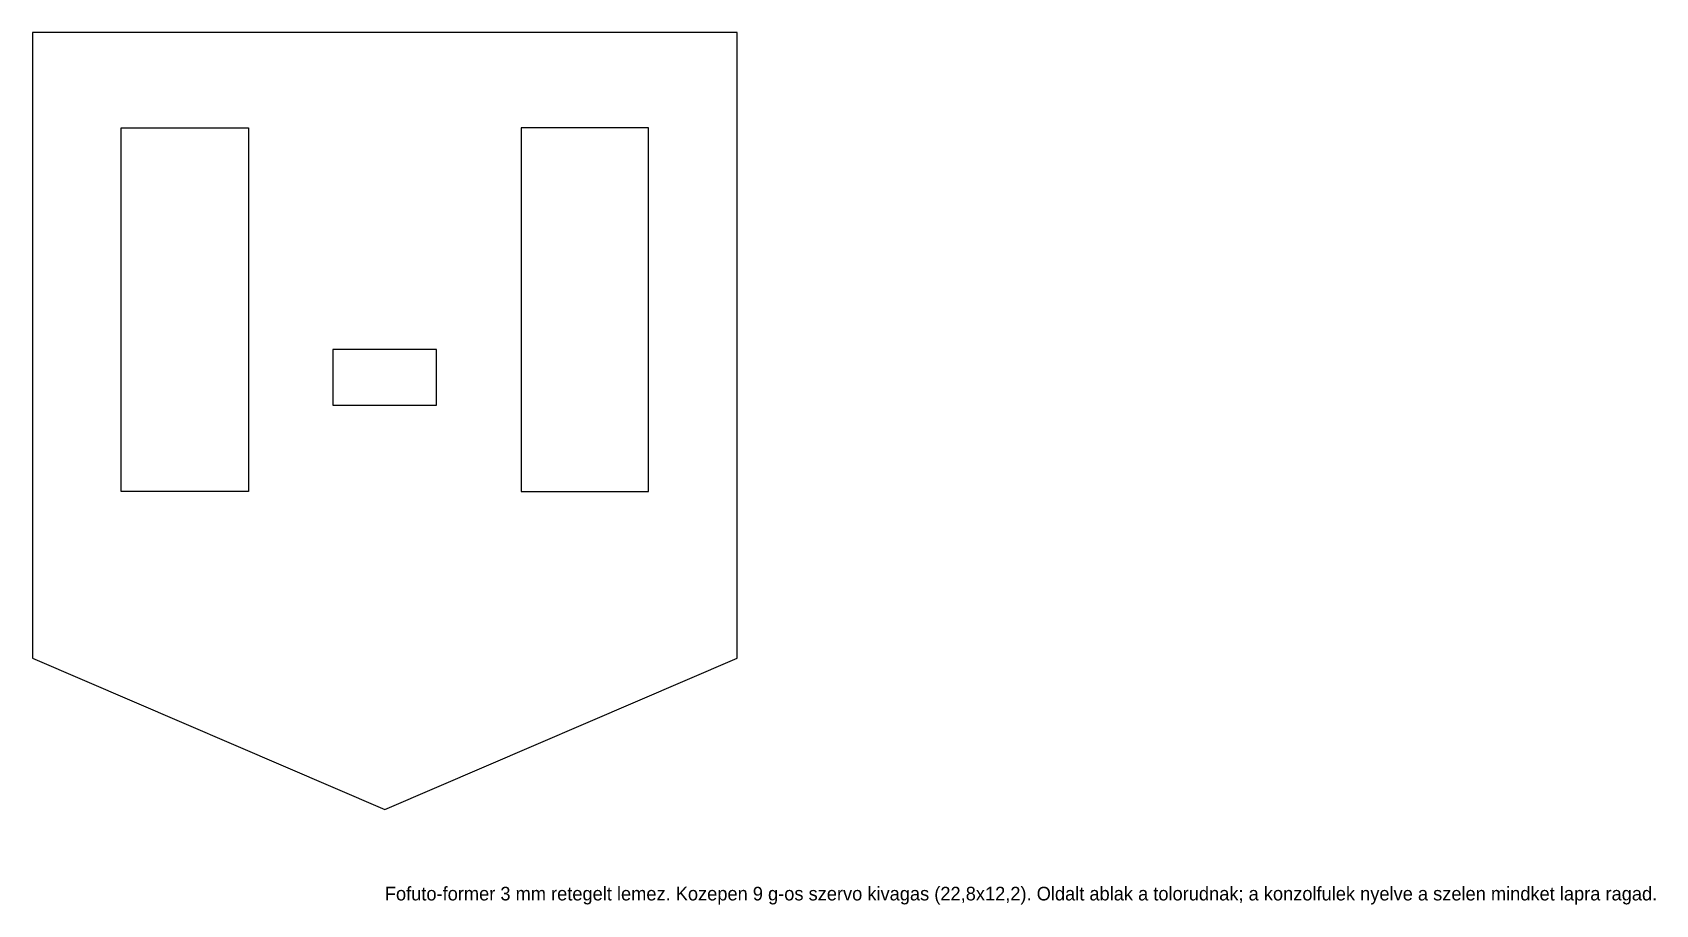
# Model space of a CAD drawing. Header units: millimetres. Extents: x -78 to 279, y -21 to 171.
import ezdxf

# ---------------------------------------------------------------- set-up
doc = ezdxf.new("R2010")
doc.units = ezdxf.units.MM
doc.layers.add('KONTUR', color=7, linetype='Continuous')
doc.layers.add('SZOVEG', color=3, linetype='Continuous')

msp = doc.modelspace()

# ---------------------------------------------------------------- linework, layer by layer
at = {"layer": 'KONTUR'}
for points in [[(0, 0), (77.5, 33.3), (77.5, 171), (-77.5, 171), (-77.5, 33.3)], [(-30, 70), (-58, 70), (-58, 150), (-30, 150)], [(30, 70), (58, 70), (58, 150), (30, 150)], [(-11.4, 89), (11.4, 89), (11.4, 101.2), (-11.4, 101.2)]]:
    msp.add_lwpolyline(points, close=True, dxfattribs=at)

# ---------------------------------------------------------------- texts
at = {"layer": 'SZOVEG'}
msp.add_text('Fofuto-former 3 mm retegelt lemez. Kozepen 9 g-os szervo kivagas (22,8x12,2). Oldalt ablak a tolorudnak; a konzolfulek nyelve a szelen mindket lapra ragad.', height=3, dxfattribs=at).set_placement((0, -20))

doc.saveas('drawing.dxf')
